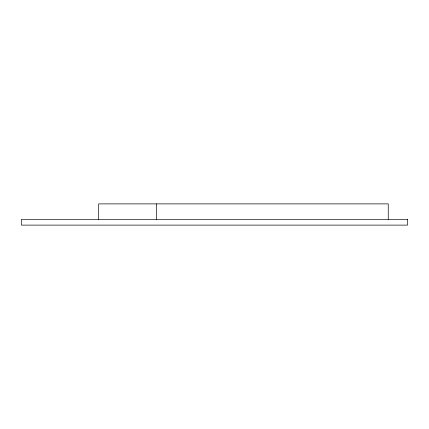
<?xml version="1.0" encoding="UTF-8"?>
<svg xmlns="http://www.w3.org/2000/svg" width="429" height="429" viewBox="0 0 429 429"><rect width="100%" height="100%" fill="white"/><g stroke="black" fill="none" stroke-linecap="round" stroke-linejoin="round"><path stroke-width="0.64" d="M388.245 219.326L388.245 203.882L98.67 203.882L98.67 219.326M156.585 203.882L156.585 219.326M407.55 219.326L21.45 219.326L21.45 225.118L407.55 225.118L407.55 219.326"/></g></svg>
